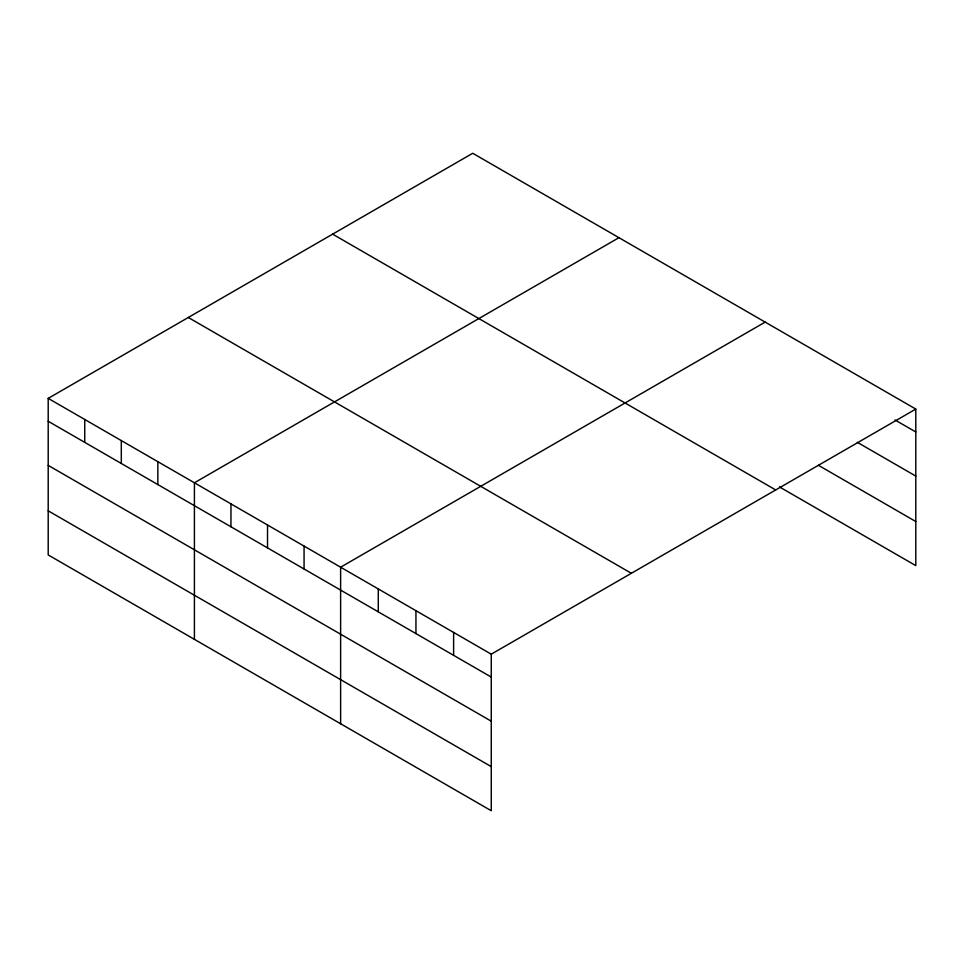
<?xml version="1.0" encoding="UTF-8"?>
<svg xmlns="http://www.w3.org/2000/svg" width="964" height="964" viewBox="0 0 964 964"><rect width="100%" height="100%" fill="white"/><g stroke="black" fill="none" stroke-linecap="round" stroke-linejoin="round"><path stroke-width="1.45" d="M48.2 398.373L491.266 654.17L491.266 810.736L48.2 554.927L48.2 398.373L472.734 153.264L915.8 409.073L915.8 565.627L779.442 486.904M618.948 237.686L194.415 482.783L194.415 639.349M765.163 322.097L340.617 567.193L340.617 723.759M491.266 654.17L915.8 409.073M895.026 419.979L915.8 431.968M857.358 442.343L915.8 476.083M818.4 465.287L915.8 521.524M332.64 234.156L775.707 489.953M188.293 317.481L631.36 573.291M48.2 421.268L491.266 677.077M48.2 465.383L491.266 721.18M48.2 510.824L491.266 766.621M453.61 632.432L453.61 655.327M415.942 610.682L415.942 633.589M378.286 588.944L378.286 611.839M304.07 546.094L304.07 569.001M267.522 524.994L267.522 547.889M230.962 503.883L230.962 526.79M157.855 461.684L157.855 484.579M121.307 440.572L121.307 463.479M84.748 419.473L84.748 442.38"/></g></svg>
